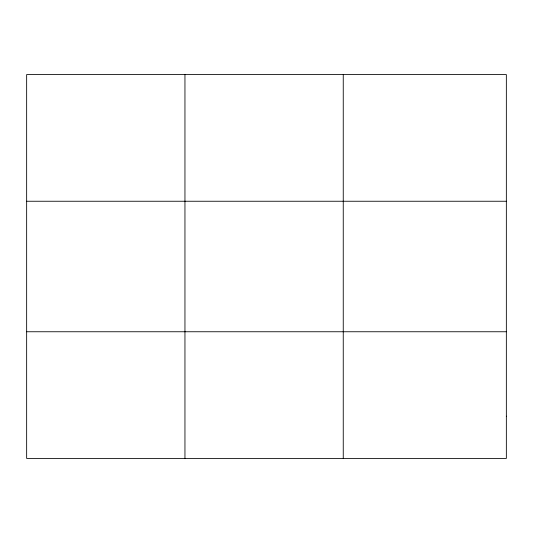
<?xml version="1.0" encoding="UTF-8"?>
<svg xmlns="http://www.w3.org/2000/svg" width="533" height="533" viewBox="0 0 533 533"><rect width="100%" height="100%" fill="white"/><g stroke="black" fill="none" stroke-linecap="round" stroke-linejoin="round"><path stroke-width="0.8" d="M184.951 458.42L184.951 74.58M343.252 458.42L343.252 74.58M26.65 201.247L506.35 201.247M26.65 331.753L506.35 331.753M506.35 416.2L506.35 458.42L26.65 458.42L26.65 74.58L506.35 74.58L506.35 416.2"/></g></svg>
